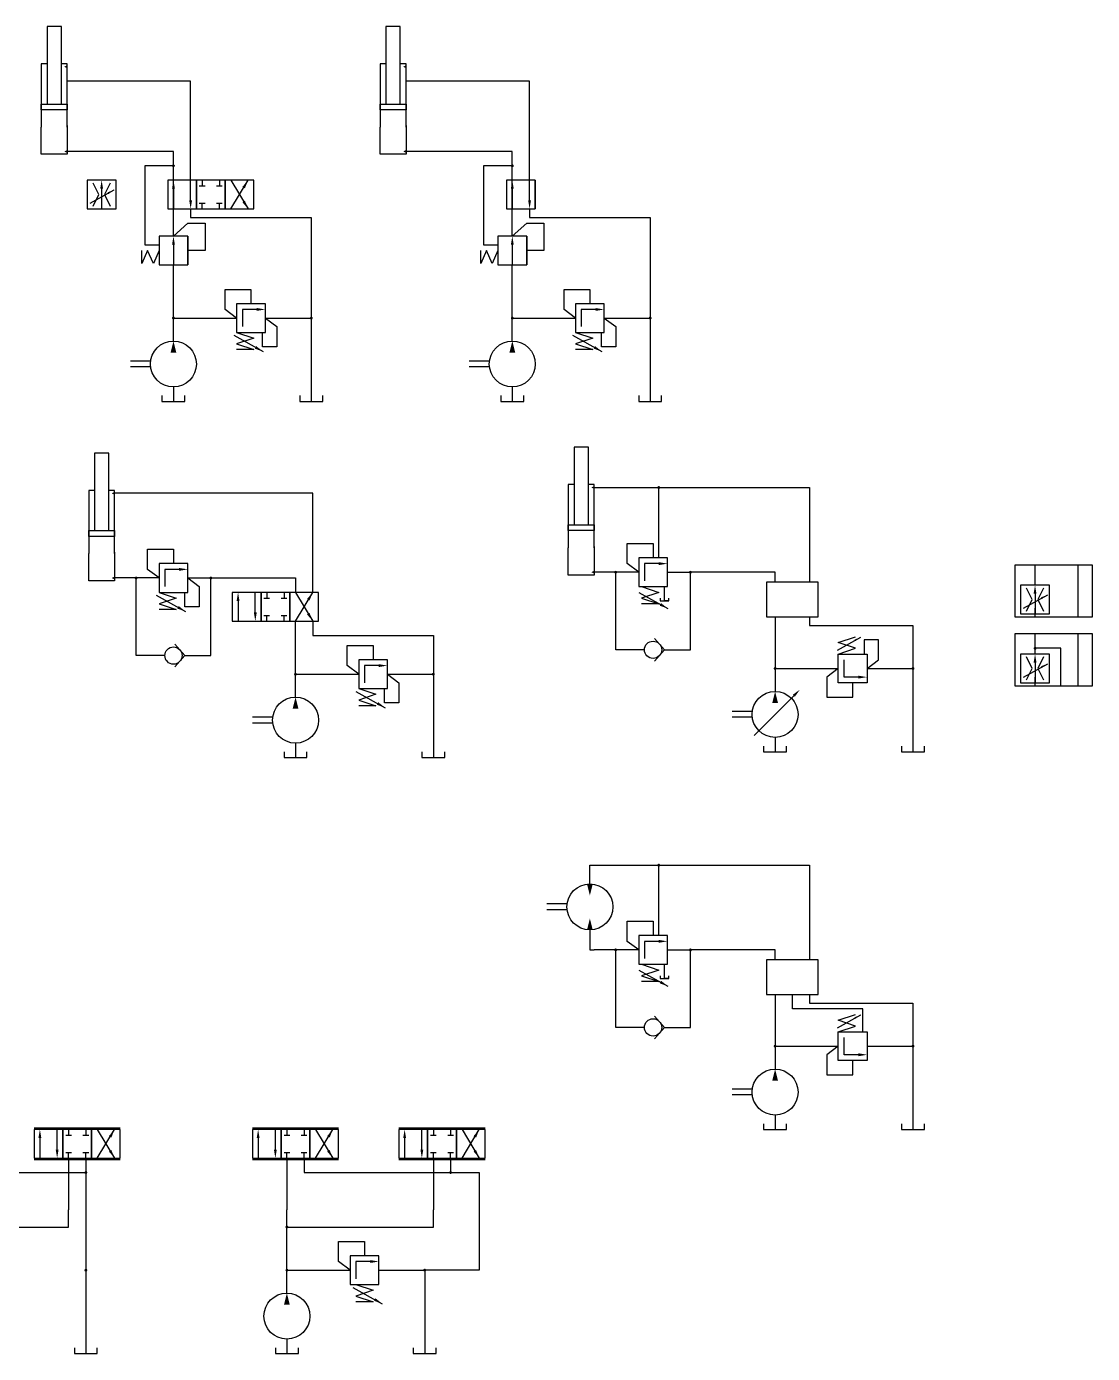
# Model space of a CAD drawing. Header units: inches. Extents: x -12 to 133, y 4 to 41.
# Drawn here: x 65.24 to 88.44, y 12.59 to 41.47 of the extents above; entities that cross this region are included whole.
import ezdxf
from ezdxf.lldxf.tags import DXFTag

# ---------------------------------------------------------------- set-up
doc = ezdxf.new("R2010")
doc.units = ezdxf.units.IN
doc.header["$LTSCALE"] = 0.25
doc.header["$MEASUREMENT"] = 0
tags = doc.linetypes.add('CENTER2', pattern=[1.125, 0.75, -0.125, 0.125, -0.125]).pattern_tags.tags
tags[10:11] = [DXFTag(74, 4), DXFTag(75, 0), DXFTag(340, '0'), DXFTag(46, 1.0), DXFTag(50, 0.0), DXFTag(44, 0.0), DXFTag(45, 0.0)]
tags[8:9] = [DXFTag(74, 4), DXFTag(75, 0), DXFTag(340, '0'), DXFTag(46, 1.0), DXFTag(50, 0.0), DXFTag(44, 0.0), DXFTag(45, 0.0)]
tags[6:7] = [DXFTag(74, 4), DXFTag(75, 0), DXFTag(340, '0'), DXFTag(46, 1.0), DXFTag(50, 0.0), DXFTag(44, 0.0), DXFTag(45, 0.0)]
tags[4:5] = [DXFTag(74, 4), DXFTag(75, 0), DXFTag(340, '0'), DXFTag(46, 1.0), DXFTag(50, 0.0), DXFTag(44, 0.0), DXFTag(45, 0.0)]
tags = doc.linetypes.add('HIDDEN', pattern=[0.375, 0.25, -0.125]).pattern_tags.tags
tags[6:7] = [DXFTag(74, 4), DXFTag(75, 0), DXFTag(340, '0'), DXFTag(46, 1.0), DXFTag(50, 0.0), DXFTag(44, 0.0), DXFTag(45, 0.0)]
tags[4:5] = [DXFTag(74, 4), DXFTag(75, 0), DXFTag(340, '0'), DXFTag(46, 1.0), DXFTag(50, 0.0), DXFTag(44, 0.0), DXFTag(45, 0.0)]
tags = doc.linetypes.add('HIDDEN4', pattern=[0.09375, 0.0625, -0.03125]).pattern_tags.tags
tags[6:7] = [DXFTag(74, 4), DXFTag(75, 0), DXFTag(340, '0'), DXFTag(46, 1.0), DXFTag(50, 0.0), DXFTag(44, 0.0), DXFTag(45, 0.0)]
tags[4:5] = [DXFTag(74, 4), DXFTag(75, 0), DXFTag(340, '0'), DXFTag(46, 1.0), DXFTag(50, 0.0), DXFTag(44, 0.0), DXFTag(45, 0.0)]

msp = doc.modelspace()

# ---------------------------------------------------------------- linework, layer by layer
for p, q in [((66.562, 38.125), (66.562, 37.5)), ((67.188, 38.125), (66.562, 38.125)), ((67.188, 37.5), (67.188, 38.125)), ((68.312, 38.125), (68.312, 37.5)), ((68.938, 38.125), (68.312, 38.125)), ((68.938, 38.125), (68.938, 37.5)), ((69.562, 38.125), (68.938, 38.125)), ((68.938, 37.5), (68.938, 38.125)), ((69.562, 37.5), (69.562, 38.125)), ((69.562, 38.125), (69.562, 37.5)), ((70.188, 38.125), (69.562, 38.125)), ((69.562, 37.5), (69.562, 38.125)), ((69.688, 37.5), (70.062, 38.125)), ((69.688, 38.125), (70.062, 37.5)), ((70.188, 37.5), (70.188, 38.125)), ((75.688, 38.125), (75.688, 37.5)), ((76.312, 38.125), (75.688, 38.125)), ((76.312, 38.125), (76.312, 37.5)), ((76.312, 37.5), (76.312, 38.125)), ((66.625, 37.625), (67.151, 37.917)), ((66.562, 37.5), (67.188, 37.5)), ((68.312, 37.5), (68.938, 37.5)), ((68.938, 37.5), (69.562, 37.5)), ((69.562, 37.5), (70.188, 37.5)), ((75.688, 37.5), (76.312, 37.5)), ((68.125, 36.906), (68.125, 36.281)), ((68.75, 36.906), (68.125, 36.906)), ((68.75, 36.906), (68.75, 36.281)), ((68.75, 36.281), (68.75, 36.906)), ((75.5, 36.906), (75.5, 36.281)), ((76.125, 36.906), (75.5, 36.906)), ((76.125, 36.906), (76.125, 36.281)), ((76.125, 36.281), (76.125, 36.906)), ((68.125, 36.281), (68.75, 36.281)), ((75.5, 36.281), (76.125, 36.281)), ((69.812, 35.438), (69.812, 34.812)), ((70.438, 35.438), (69.812, 35.438)), ((70.438, 34.812), (70.438, 35.438)), ((77.188, 35.438), (77.188, 34.812)), ((77.812, 35.438), (77.188, 35.438)), ((77.812, 34.812), (77.812, 35.438)), ((69.75, 34.75), (70.387, 34.396)), ((69.812, 34.812), (70.438, 34.812)), ((69.812, 34.812), (70.188, 34.688)), ((70.188, 34.688), (69.812, 34.562)), ((77.125, 34.75), (77.762, 34.396)), ((77.188, 34.812), (77.812, 34.812)), ((77.188, 34.812), (77.562, 34.688)), ((77.562, 34.688), (77.188, 34.562)), ((69.812, 34.562), (70.188, 34.438)), ((70.188, 34.438), (69.812, 34.438)), ((77.188, 34.562), (77.562, 34.438)), ((77.562, 34.438), (77.188, 34.438)), ((68.188, 33.438), (68.188, 33.312)), ((68.188, 33.312), (68.688, 33.312)), ((68.688, 33.312), (68.688, 33.438)), ((71.188, 33.438), (71.188, 33.312)), ((71.188, 33.312), (71.688, 33.312)), ((71.688, 33.312), (71.688, 33.438)), ((75.562, 33.438), (75.562, 33.312)), ((75.562, 33.312), (76.062, 33.312)), ((76.062, 33.312), (76.062, 33.438)), ((78.562, 33.438), (78.562, 33.312)), ((78.562, 33.312), (79.062, 33.312)), ((79.062, 33.312), (79.062, 33.438)), ((68.125, 29.781), (68.125, 29.156)), ((68.75, 29.781), (68.125, 29.781)), ((68.75, 29.156), (68.75, 29.781)), ((78.562, 29.906), (78.562, 29.281)), ((79.188, 29.906), (78.562, 29.906)), ((79.188, 29.281), (79.188, 29.906)), ((78.562, 29.281), (79.188, 29.281)), ((78.625, 29.281), (79, 29.156)), ((86.875, 29.312), (86.875, 28.688)), ((87.5, 29.312), (86.875, 29.312)), ((87.5, 28.688), (87.5, 29.312)), ((68.062, 29.094), (68.7, 28.74)), ((68.125, 29.156), (68.75, 29.156)), ((68.125, 29.156), (68.5, 29.031)), ((68.5, 29.031), (68.125, 28.906)), ((68.125, 28.906), (68.5, 28.781)), ((69.719, 29.156), (69.719, 28.531)), ((70.344, 29.156), (69.719, 29.156)), ((70.344, 29.156), (70.344, 28.531)), ((70.969, 29.156), (70.344, 29.156)), ((70.344, 28.531), (70.344, 29.156)), ((70.969, 28.531), (70.969, 29.156)), ((70.969, 29.156), (70.969, 28.531)), ((71.594, 29.156), (70.969, 29.156)), ((70.969, 28.531), (70.969, 29.156)), ((71.094, 28.531), (71.469, 29.156)), ((71.094, 29.156), (71.469, 28.531)), ((71.594, 28.531), (71.594, 29.156)), ((78.562, 29.156), (79.2, 28.802)), ((79, 29.156), (78.625, 29.031)), ((78.625, 29.031), (79, 28.906)), ((79, 28.906), (78.625, 28.906)), ((86.938, 28.812), (87.463, 29.104)), ((68.5, 28.781), (68.125, 28.781)), ((86.875, 28.688), (87.5, 28.688)), ((69.719, 28.531), (70.344, 28.531)), ((70.344, 28.531), (70.969, 28.531)), ((70.969, 28.531), (71.594, 28.531)), ((82.891, 27.901), (83.4, 28.184)), ((82.906, 28.062), (83.281, 28.188)), ((83.281, 27.938), (82.906, 28.062)), ((82.906, 27.812), (83.281, 27.938)), ((82.906, 27.188), (82.906, 27.812)), ((82.906, 27.812), (83.531, 27.812)), ((83.531, 27.812), (83.531, 27.188)), ((86.875, 27.812), (86.875, 27.188)), ((87.5, 27.812), (86.875, 27.812)), ((87.5, 27.188), (87.5, 27.812)), ((72.469, 27.688), (72.469, 27.062)), ((73.094, 27.688), (72.469, 27.688)), ((73.094, 27.062), (73.094, 27.688)), ((86.938, 27.312), (87.463, 27.604)), ((83.531, 27.188), (82.906, 27.188)), ((86.875, 27.188), (87.5, 27.188)), ((72.406, 27), (73.044, 26.646)), ((72.469, 27.062), (73.094, 27.062)), ((72.469, 27.062), (72.844, 26.938)), ((72.844, 26.938), (72.469, 26.812)), ((72.469, 26.812), (72.844, 26.688)), ((72.844, 26.688), (72.469, 26.688)), ((81.281, 25.812), (81.281, 25.688)), ((81.781, 25.688), (81.781, 25.812)), ((84.281, 25.812), (84.281, 25.688)), ((84.781, 25.688), (84.781, 25.812)), ((70.844, 25.688), (70.844, 25.562)), ((70.844, 25.562), (71.344, 25.562)), ((71.344, 25.562), (71.344, 25.688)), ((73.844, 25.688), (73.844, 25.562)), ((73.844, 25.562), (74.344, 25.562)), ((74.344, 25.562), (74.344, 25.688)), ((81.281, 25.688), (81.781, 25.688)), ((84.281, 25.688), (84.781, 25.688)), ((78.562, 21.688), (78.562, 21.062)), ((79.188, 21.688), (78.562, 21.688)), ((79.188, 21.062), (79.188, 21.688)), ((78.562, 21.062), (79.188, 21.062)), ((78.562, 20.938), (79.2, 20.584)), ((78.625, 21.062), (79, 20.938)), ((79, 20.938), (78.625, 20.812)), ((78.625, 20.812), (79, 20.688)), ((79, 20.688), (78.625, 20.688)), ((82.891, 19.682), (83.4, 19.965)), ((82.906, 19.844), (83.281, 19.969)), ((83.281, 19.719), (82.906, 19.844)), ((82.906, 19.594), (83.281, 19.719)), ((82.906, 18.969), (82.906, 19.594)), ((82.906, 19.594), (83.531, 19.594)), ((83.531, 19.594), (83.531, 18.969)), ((83.531, 18.969), (82.906, 18.969)), ((65.406, 17.5), (67.281, 17.5)), ((65.406, 17.469), (65.406, 16.844)), ((66.031, 17.469), (65.406, 17.469)), ((66.031, 17.469), (66.031, 16.844)), ((66.656, 17.469), (66.031, 17.469)), ((66.031, 16.844), (66.031, 17.469)), ((66.656, 16.844), (66.656, 17.469)), ((66.656, 17.469), (66.656, 16.844)), ((67.281, 17.469), (66.656, 17.469)), ((66.656, 16.844), (66.656, 17.469)), ((66.781, 16.844), (67.156, 17.469)), ((66.781, 17.469), (67.156, 16.844)), ((67.281, 16.844), (67.281, 17.469)), ((70.156, 17.5), (72.031, 17.5)), ((70.156, 17.469), (70.156, 16.844)), ((70.781, 17.469), (70.156, 17.469)), ((70.781, 17.469), (70.781, 16.844)), ((71.406, 17.469), (70.781, 17.469)), ((70.781, 16.844), (70.781, 17.469)), ((71.406, 16.844), (71.406, 17.469)), ((71.406, 17.469), (71.406, 16.844)), ((72.031, 17.469), (71.406, 17.469)), ((71.406, 16.844), (71.406, 17.469)), ((71.531, 16.844), (71.906, 17.469)), ((71.531, 17.469), (71.906, 16.844)), ((72.031, 16.844), (72.031, 17.469)), ((73.344, 17.5), (75.219, 17.5)), ((73.344, 17.469), (73.344, 16.844)), ((73.969, 17.469), (73.344, 17.469)), ((73.969, 17.469), (73.969, 16.844)), ((74.594, 17.469), (73.969, 17.469)), ((73.969, 16.844), (73.969, 17.469)), ((74.594, 16.844), (74.594, 17.469)), ((74.594, 17.469), (74.594, 16.844)), ((75.219, 17.469), (74.594, 17.469)), ((74.594, 16.844), (74.594, 17.469)), ((74.719, 16.844), (75.094, 17.469)), ((74.719, 17.469), (75.094, 16.844)), ((75.219, 16.844), (75.219, 17.469)), ((81.281, 17.594), (81.281, 17.469)), ((81.281, 17.469), (81.781, 17.469)), ((81.781, 17.469), (81.781, 17.594)), ((84.281, 17.594), (84.281, 17.469)), ((84.281, 17.469), (84.781, 17.469)), ((84.781, 17.469), (84.781, 17.594)), ((65.406, 16.844), (66.031, 16.844)), ((65.406, 16.812), (67.281, 16.812)), ((66.031, 16.844), (66.656, 16.844)), ((66.656, 16.844), (67.281, 16.844)), ((70.156, 16.844), (70.781, 16.844)), ((70.156, 16.812), (72.031, 16.812)), ((70.781, 16.844), (71.406, 16.844)), ((71.406, 16.844), (72.031, 16.844)), ((73.344, 16.844), (73.969, 16.844)), ((73.344, 16.812), (75.219, 16.812)), ((73.969, 16.844), (74.594, 16.844)), ((74.594, 16.844), (75.219, 16.844)), ((72.281, 14.719), (72.281, 14.094)), ((72.906, 14.719), (72.281, 14.719)), ((72.906, 14.094), (72.906, 14.719)), ((72.281, 14.094), (72.906, 14.094)), ((72.344, 14.031), (72.981, 13.677)), ((72.406, 14.094), (72.781, 13.969)), ((72.781, 13.969), (72.406, 13.844)), ((72.406, 13.844), (72.781, 13.719)), ((72.781, 13.719), (72.406, 13.719)), ((66.281, 12.719), (66.281, 12.594)), ((66.781, 12.594), (66.781, 12.719)), ((70.656, 12.719), (70.656, 12.594)), ((71.156, 12.594), (71.156, 12.719)), ((73.656, 12.719), (73.656, 12.594)), ((74.156, 12.594), (74.156, 12.719)), ((66.281, 12.594), (66.781, 12.594)), ((70.656, 12.594), (71.156, 12.594)), ((73.656, 12.594), (74.156, 12.594))]:
    msp.add_line(p, q)
for points in [[(65.688, 39.781), (66, 39.781), (66, 41.469), (65.688, 41.469), (65.688, 39.781)], [(73.062, 39.781), (73.375, 39.781), (73.375, 41.469), (73.062, 41.469), (73.062, 39.781)], [(65.688, 40.656), (65.562, 40.656), (65.562, 39.281)], [(66.125, 39.281), (66.125, 39.281), (66.125, 40.656), (66, 40.656)], [(73.062, 40.656), (72.938, 40.656), (72.938, 39.281)], [(73.5, 39.281), (73.5, 39.281), (73.5, 40.656), (73.375, 40.656)], [(68.812, 38.125), (68.812, 40.281), (66.125, 40.281)], [(76.188, 38.125), (76.188, 40.281), (73.5, 40.281)], [(65.562, 39.781), (66.125, 39.781), (66.125, 39.656), (65.562, 39.656), (65.562, 39.781)], [(72.938, 39.781), (73.5, 39.781), (73.5, 39.656), (72.938, 39.656), (72.938, 39.781)], [(66.125, 39.312), (66.125, 38.688), (65.562, 38.688), (65.562, 39.281)], [(73.5, 39.312), (73.5, 38.688), (72.938, 38.688), (72.938, 39.281)], [(68.438, 37.5), (68.438, 38.75), (66.125, 38.75)], [(75.812, 37.5), (75.812, 38.75), (73.5, 38.75)], [(68.812, 37.688), (68.812, 38.125)], [(69.062, 38.125), (69.062, 38)], [(69.438, 38.125), (69.438, 38)], [(76.188, 37.688), (76.188, 38.125)], [(66.688, 37.562), (66.812, 37.812), (66.688, 38.062)], [(66.875, 37.938), (66.875, 37.5)], [(67.062, 38.062), (66.938, 37.812), (67.062, 37.562)], [(68.438, 37.938), (68.438, 37.5)], [(69, 38), (69.125, 38)], [(69.375, 38), (69.5, 38)], [(75.812, 37.938), (75.812, 37.5)], [(69, 37.625), (69.125, 37.625)], [(69.062, 37.5), (69.062, 37.625)], [(69.375, 37.625), (69.5, 37.625)], [(69.438, 37.5), (69.438, 37.625)], [(68.438, 36.906), (68.438, 37.5)], [(68.812, 37.5), (68.812, 37.312), (71.438, 37.312), (71.438, 35.969)], [(75.812, 36.906), (75.812, 37.5)], [(76.188, 37.5), (76.188, 37.312), (78.812, 37.312), (78.812, 35.969)], [(68.438, 36.719), (68.438, 36.281)], [(75.812, 36.719), (75.812, 36.281)], [(68.125, 36.594), (68, 36.312), (67.875, 36.594), (67.75, 36.312), (67.75, 36.594)], [(75.5, 36.594), (75.375, 36.312), (75.25, 36.594), (75.125, 36.312), (75.125, 36.594)], [(68.438, 34.625), (68.438, 36.281)], [(75.812, 34.625), (75.812, 36.281)], [(71.438, 35.969), (71.438, 35.125)], [(78.812, 35.969), (78.812, 35.125)], [(70.25, 35.312), (69.938, 35.312), (69.938, 34.938)], [(77.625, 35.312), (77.312, 35.312), (77.312, 34.938)], [(68.438, 35.125), (69.812, 35.125)], [(70.438, 35.125), (71.438, 35.125), (71.438, 33.312)], [(75.812, 35.125), (77.188, 35.125)], [(77.812, 35.125), (78.812, 35.125), (78.812, 33.312)], [(67.941, 34.188), (67.5, 34.188)], [(75.316, 34.188), (74.875, 34.188)], [(67.941, 34.062), (67.5, 34.062)], [(75.316, 34.062), (74.875, 34.062)], [(68.438, 33.625), (68.438, 33.312)], [(75.812, 33.625), (75.812, 33.312)], [(66.719, 30.5), (67.031, 30.5), (67.031, 32.188), (66.719, 32.188), (66.719, 30.5)], [(77.156, 30.625), (77.469, 30.625), (77.469, 32.312), (77.156, 32.312), (77.156, 30.625)], [(77.156, 31.5), (77.031, 31.5), (77.031, 30.125)], [(77.594, 30.125), (77.594, 30.125), (77.594, 31.5), (77.469, 31.5)], [(66.719, 31.375), (66.594, 31.375), (66.594, 30)], [(67.156, 30), (67.156, 30), (67.156, 31.375), (67.031, 31.375)], [(71.469, 29.156), (71.469, 31.312), (67.156, 31.312)], [(77.594, 31.438), (82.281, 31.438), (82.281, 29.375)], [(77.031, 30.625), (77.594, 30.625), (77.594, 30.5), (77.031, 30.5), (77.031, 30.625)], [(66.594, 30.5), (67.156, 30.5), (67.156, 30.375), (66.594, 30.375), (66.594, 30.5)], [(67.156, 30.031), (67.156, 29.406), (66.594, 29.406), (66.594, 30)], [(77.594, 30.156), (77.594, 29.531), (77.031, 29.531), (77.031, 30.125)], [(79, 29.781), (78.688, 29.781), (78.688, 29.406)], [(87.188, 29.312), (87.188, 29.75)], [(88.125, 28.625), (88.125, 29.75)], [(67.625, 29.469), (67.156, 29.469)], [(68.125, 29.469), (67.625, 29.469)], [(68.25, 27.781), (67.625, 27.781), (67.625, 29.469)], [(68.562, 29.656), (68.25, 29.656), (68.25, 29.281)], [(68.688, 27.781), (69.25, 27.781), (69.25, 29.469)], [(68.75, 29.469), (69.25, 29.469)], [(69.25, 29.469), (71.094, 29.469), (71.094, 29.156)], [(78.062, 29.594), (77.594, 29.594)], [(78.562, 29.594), (78.062, 29.594)], [(78.688, 27.906), (78.062, 27.906), (78.062, 29.594)], [(79.125, 27.906), (79.688, 27.906), (79.688, 29.594)], [(79.188, 29.594), (79.688, 29.594)], [(81.531, 29.375), (81.531, 29.594), (79.688, 29.594)], [(87, 28.75), (87.125, 29), (87, 29.25)], [(87.375, 29.25), (87.25, 29), (87.375, 28.75)], [(69.844, 28.969), (69.844, 28.531)], [(70.219, 28.719), (70.219, 29.156)], [(70.406, 29.031), (70.531, 29.031)], [(70.469, 29.156), (70.469, 29.031)], [(70.781, 29.031), (70.906, 29.031)], [(70.844, 29.156), (70.844, 29.031)], [(79.031, 29.031), (79.031, 28.969), (79.219, 28.969), (79.219, 29.031)], [(87.188, 29.125), (87.188, 28.688)], [(70.406, 28.656), (70.531, 28.656)], [(70.469, 28.531), (70.469, 28.656)], [(70.781, 28.656), (70.906, 28.656)], [(70.844, 28.531), (70.844, 28.656)], [(81.531, 28.625), (81.531, 27)], [(82.281, 28.625), (82.281, 28.438), (84.531, 28.438), (84.531, 27.5)], [(87.188, 28.625), (87.188, 28.812)], [(71.094, 26.875), (71.094, 28.531)], [(71.469, 28.531), (71.469, 28.219), (74.094, 28.219), (74.094, 27.375)], [(68.688, 27.781), (68.469, 28.029)], [(79.125, 27.906), (78.906, 28.154)], [(87.188, 27.812), (87.188, 28.25)], [(88.125, 27.125), (88.125, 28.25)], [(68.688, 27.781), (68.469, 27.533)], [(79.125, 27.906), (78.906, 27.658)], [(87, 27.25), (87.125, 27.5), (87, 27.75)], [(87.375, 27.75), (87.25, 27.5), (87.375, 27.25)], [(72.906, 27.562), (72.594, 27.562), (72.594, 27.188)], [(81.531, 27.5), (82.906, 27.5)], [(83.344, 27.312), (83.031, 27.312), (83.031, 27.688)], [(83.531, 27.5), (84.531, 27.5), (84.531, 25.688)], [(87.188, 27.625), (87.188, 27.188)], [(71.094, 27.375), (72.469, 27.375)], [(73.094, 27.375), (74.094, 27.375), (74.094, 25.562)], [(87.188, 27.125), (87.188, 27.312)], [(81.938, 26.906), (81.076, 26.044)], [(70.598, 26.438), (70.156, 26.438)], [(70.598, 26.312), (70.156, 26.312)], [(81.035, 26.562), (80.594, 26.562)], [(81.035, 26.438), (80.594, 26.438)], [(81.531, 26), (81.531, 25.688)], [(71.094, 25.875), (71.094, 25.562)], [(77.5, 22.812), (77.5, 23.219), (77.594, 23.219)], [(77.594, 23.219), (82.281, 23.219), (82.281, 21.156)], [(77.004, 22.375), (76.562, 22.375)], [(77.004, 22.25), (76.562, 22.25)], [(77.5, 21.812), (77.5, 21.375), (77.594, 21.375)], [(78.062, 21.375), (77.594, 21.375)], [(78.562, 21.375), (78.062, 21.375)], [(78.688, 19.688), (78.062, 19.688), (78.062, 21.375)], [(79, 21.562), (78.688, 21.562), (78.688, 21.188)], [(79.125, 19.688), (79.688, 19.688), (79.688, 21.375)], [(79.188, 21.375), (79.688, 21.375)], [(81.531, 21.156), (81.531, 21.375), (79.688, 21.375)], [(79.031, 20.812), (79.031, 20.75), (79.219, 20.75), (79.219, 20.812)], [(81.531, 20.406), (81.531, 18.781)], [(82.281, 20.406), (82.281, 20.219), (84.531, 20.219), (84.531, 19.281)], [(79.125, 19.688), (78.906, 19.936)], [(79.125, 19.688), (78.906, 19.439)], [(83.344, 19.094), (83.031, 19.094), (83.031, 19.469)], [(81.531, 19.281), (82.906, 19.281)], [(83.531, 19.281), (84.531, 19.281), (84.531, 17.469)], [(81.035, 18.344), (80.594, 18.344)], [(81.035, 18.219), (80.594, 18.219)], [(81.531, 17.781), (81.531, 17.469)], [(65.906, 17.031), (65.906, 17.469)], [(66.094, 17.344), (66.219, 17.344)], [(66.156, 17.469), (66.156, 17.344)], [(66.469, 17.344), (66.594, 17.344)], [(66.531, 17.469), (66.531, 17.344)], [(70.656, 17.031), (70.656, 17.469)], [(70.844, 17.344), (70.969, 17.344)], [(70.906, 17.469), (70.906, 17.344)], [(71.219, 17.344), (71.344, 17.344)], [(71.281, 17.469), (71.281, 17.344)], [(73.844, 17.031), (73.844, 17.469)], [(74.031, 17.344), (74.156, 17.344)], [(74.094, 17.469), (74.094, 17.344)], [(74.406, 17.344), (74.531, 17.344)], [(74.469, 17.469), (74.469, 17.344)], [(65.531, 17.281), (65.531, 16.844)], [(70.281, 17.281), (70.281, 16.844)], [(73.469, 17.281), (73.469, 16.844)], [(66.094, 16.969), (66.219, 16.969)], [(66.156, 16.844), (66.156, 16.969)], [(66.156, 16.844), (66.156, 16.344)], [(66.469, 16.969), (66.594, 16.969)], [(66.531, 16.844), (66.531, 16.969)], [(66.531, 16.844), (66.531, 16.531)], [(70.844, 16.969), (70.969, 16.969)], [(70.906, 16.844), (70.906, 16.969)], [(70.906, 16.844), (70.906, 16.344)], [(71.219, 16.969), (71.344, 16.969)], [(71.281, 16.844), (71.281, 16.969)], [(71.281, 16.844), (71.281, 16.531)], [(74.031, 16.969), (74.156, 16.969)], [(74.094, 16.844), (74.094, 16.969)], [(74.094, 16.844), (74.094, 16.344)], [(74.406, 16.969), (74.531, 16.969)], [(74.469, 16.844), (74.469, 16.969)], [(74.469, 16.844), (74.469, 16.531)], [(63.344, 16.531), (66.531, 16.531)], [(66.531, 16.531), (66.531, 12.594)], [(71.281, 16.531), (75.094, 16.531), (75.094, 14.406), (73.906, 14.406)], [(66.156, 16.344), (66.156, 15.719)], [(70.906, 16.344), (70.906, 15.719)], [(74.094, 16.344), (74.094, 15.719)], [(62.969, 15.344), (66.156, 15.344), (66.156, 15.719)], [(70.906, 13.906), (70.906, 15.719)], [(70.906, 15.344), (74.094, 15.344), (74.094, 15.719)], [(72.719, 14.594), (72.406, 14.594), (72.406, 14.219)], [(70.906, 14.406), (72.281, 14.406)], [(72.906, 14.406), (73.906, 14.406), (73.906, 12.594)], [(70.906, 12.906), (70.906, 12.594)]]:
    msp.add_lwpolyline(points)
for points in [[(66.125, 40.594, 0.0625, 0, 0), (66.062, 40.594, 0, 0, 0)], [(73.5, 40.594, 0.0625, 0, 0), (73.438, 40.594, 0, 0, 0)], [(66.125, 38.75, 0.0625, 0, 0), (66.062, 38.75, 0, 0, 0)], [(73.5, 38.75, 0.0625, 0, 0), (73.438, 38.75, 0, 0, 0)], [(66.875, 38.125, 0, 0.0625, 0), (66.875, 37.938, 0.0625, 0.0625, 0)], [(68.438, 38.125, 0, 0.0625, 0), (68.438, 37.938, 0.0625, 0.0625, 0)], [(70.062, 38.125, 0, 0.0625, 0), (69.966, 37.964, 0.0625, 0.0625, 0)], [(75.812, 38.125, 0, 0.0625, 0), (75.812, 37.938, 0.0625, 0.0625, 0)], [(67.151, 37.917, 0, 0.0425, 0), (67.015, 37.842, 0.0425, 0.0425, 0)], [(68.812, 37.5, 0, 0.0625, 0), (68.812, 37.688, 0.0625, 0.0625, 0)], [(70.062, 37.5, 0, 0.0625, 0), (69.966, 37.661, 0.0625, 0.0625, 0)], [(76.188, 37.5, 0, 0.0625, 0), (76.188, 37.688, 0.0625, 0.0625, 0)], [(68.438, 36.906, 0, 0.0625, 0), (68.438, 36.719, 0.0625, 0.0625, 0)], [(75.812, 36.906, 0, 0.0625, 0), (75.812, 36.719, 0.0625, 0.0625, 0)], [(70.438, 35.312, 0, 0.0625, 0), (70.25, 35.312, 0.0625, 0.0625, 0)], [(77.812, 35.312, 0, 0.0625, 0), (77.625, 35.312, 0.0625, 0.0625, 0)], [(68.438, 34.625, 0, 0.125, 0), (68.438, 34.375, 0.125, 0.125, 0)], [(75.812, 34.625, 0, 0.125, 0), (75.812, 34.375, 0.125, 0.125, 0)], [(70.387, 34.396, 0, 0.0625, 0), (70.223, 34.487, 0.0625, 0.0625, 0)], [(77.762, 34.396, 0, 0.0625, 0), (77.598, 34.487, 0.0625, 0.0625, 0)], [(67.156, 31.312, 0.0625, 0, 0), (67.094, 31.312, 0, 0, 0)], [(77.594, 31.438, 0.0625, 0, 0), (77.531, 31.438, 0, 0, 0)], [(79.188, 29.781, 0, 0.0625, 0), (79, 29.781, 0.0625, 0.0625, 0)], [(67.156, 29.469, 0.0625, 0, 0), (67.094, 29.469, 0, 0, 0)], [(68.75, 29.656, 0, 0.0625, 0), (68.562, 29.656, 0.0625, 0.0625, 0)], [(77.594, 29.594, 0.0625, 0, 0), (77.531, 29.594, 0, 0, 0)], [(69.844, 29.156, 0, 0.0625, 0), (69.844, 28.969, 0.0625, 0.0625, 0)], [(71.469, 29.156, 0, 0.0625, 0), (71.372, 28.995, 0.0625, 0.0625, 0)], [(87.188, 29.312, 0, 0.0625, 0), (87.188, 29.125, 0.0625, 0.0625, 0)], [(79.2, 28.802, 0, 0.0625, 0), (79.036, 28.893, 0.0625, 0.0625, 0)], [(87.463, 29.104, 0, 0.0425, 0), (87.328, 29.029, 0.0425, 0.0425, 0)], [(68.7, 28.74, 0, 0.0625, 0), (68.536, 28.831, 0.0625, 0.0625, 0)], [(70.219, 28.531, 0, 0.0625, 0), (70.219, 28.719, 0.0625, 0.0625, 0)], [(71.469, 28.531, 0, 0.0625, 0), (71.372, 28.692, 0.0625, 0.0625, 0)], [(83.4, 28.184, 0, 0.04, 0), (83.269, 28.111, 0.04, 0.04, 0)], [(87.188, 27.812, 0, 0.0625, 0), (87.188, 27.625, 0.0625, 0.0625, 0)], [(73.094, 27.562, 0, 0.0625, 0), (72.906, 27.562, 0.0625, 0.0625, 0)], [(87.463, 27.604, 0, 0.0425, 0), (87.328, 27.529, 0.0425, 0.0425, 0)], [(83.531, 27.312, 0, 0.0625, 0), (83.344, 27.312, 0.0625, 0.0625, 0)], [(71.094, 26.875, 0, 0.125, 0), (71.094, 26.625, 0.125, 0.125, 0)], [(81.531, 27, 0, 0.125, 0), (81.531, 26.75, 0.125, 0.125, 0)], [(82.07, 27.039, 0, 0.0625, 0), (81.938, 26.906, 0.0625, 0.0625, 0)], [(73.044, 26.646, 0, 0.0625, 0), (72.88, 26.737, 0.0625, 0.0625, 0)], [(77.5, 22.562, 0, 0.125, 0), (77.5, 22.812, 0.125, 0.125, 0)], [(77.5, 22.062, 0, 0.125, 0), (77.5, 21.812, 0.125, 0.125, 0)], [(79.188, 21.562, 0, 0.0625, 0), (79, 21.562, 0.0625, 0.0625, 0)], [(79.2, 20.584, 0, 0.0625, 0), (79.036, 20.675, 0.0625, 0.0625, 0)], [(83.4, 19.965, 0, 0.04, 0), (83.269, 19.892, 0.04, 0.04, 0)], [(83.531, 19.094, 0, 0.0625, 0), (83.344, 19.094, 0.0625, 0.0625, 0)], [(81.531, 18.781, 0, 0.125, 0), (81.531, 18.531, 0.125, 0.125, 0)], [(65.531, 17.469, 0, 0.0625, 0), (65.531, 17.281, 0.0625, 0.0625, 0)], [(67.156, 17.469, 0, 0.0625, 0), (67.06, 17.308, 0.0625, 0.0625, 0)], [(70.281, 17.469, 0, 0.0625, 0), (70.281, 17.281, 0.0625, 0.0625, 0)], [(71.906, 17.469, 0, 0.0625, 0), (71.81, 17.308, 0.0625, 0.0625, 0)], [(73.469, 17.469, 0, 0.0625, 0), (73.469, 17.281, 0.0625, 0.0625, 0)], [(75.094, 17.469, 0, 0.0625, 0), (74.997, 17.308, 0.0625, 0.0625, 0)], [(65.906, 16.844, 0, 0.0625, 0), (65.906, 17.031, 0.0625, 0.0625, 0)], [(70.656, 16.844, 0, 0.0625, 0), (70.656, 17.031, 0.0625, 0.0625, 0)], [(73.844, 16.844, 0, 0.0625, 0), (73.844, 17.031, 0.0625, 0.0625, 0)], [(67.156, 16.844, 0, 0.0625, 0), (67.06, 17.005, 0.0625, 0.0625, 0)], [(71.906, 16.844, 0, 0.0625, 0), (71.81, 17.005, 0.0625, 0.0625, 0)], [(75.094, 16.844, 0, 0.0625, 0), (74.997, 17.005, 0.0625, 0.0625, 0)], [(72.906, 14.594, 0, 0.0625, 0), (72.719, 14.594, 0.0625, 0.0625, 0)], [(70.906, 13.906, 0, 0.125, 0), (70.906, 13.656, 0.125, 0.125, 0)], [(72.981, 13.677, 0, 0.0625, 0), (72.817, 13.768, 0.0625, 0.0625, 0)]]:
    msp.add_lwpolyline(points, format="xyseb")
at = {"linetype": 'HIDDEN'}
for points in [[(68.438, 38.438), (67.812, 38.438), (67.812, 36.719), (68.125, 36.719)], [(68.438, 38.438), (68.422, 38.438)], [(75.812, 38.438), (75.188, 38.438), (75.188, 36.719), (75.5, 36.719)], [(75.812, 38.438), (75.797, 38.438)], [(68.438, 36.906), (68.75, 37.188), (69.125, 37.188), (69.125, 36.594), (68.75, 36.594)], [(75.812, 36.906), (76.125, 37.188), (76.5, 37.188), (76.5, 36.594), (76.125, 36.594)]]:
    msp.add_lwpolyline(points, dxfattribs=at)
at = {"const_width": 0.0312}
for points in [[(68.422, 38.438, 1), (68.453, 38.438, 1)], [(75.797, 38.438, 1), (75.828, 38.438, 1)], [(68.422, 35.125, 1), (68.453, 35.125, 1)], [(71.422, 35.125, 1), (71.453, 35.125, 1)], [(75.797, 35.125, 1), (75.828, 35.125, 1)], [(78.797, 35.125, 1), (78.828, 35.125, 1)], [(79, 31.422, 1), (79, 31.453, 1)], [(67.625, 29.453, 1), (67.625, 29.484, 1)], [(69.25, 29.453, 1), (69.25, 29.484, 1)], [(78.062, 29.578, 1), (78.062, 29.609, 1)], [(79.688, 29.578, 1), (79.688, 29.609, 1)], [(87.172, 27.938, 1), (87.203, 27.938, 1)], [(81.516, 27.5, 1), (81.547, 27.5, 1)], [(84.516, 27.5, 1), (84.547, 27.5, 1)], [(71.078, 27.375, 1), (71.109, 27.375, 1)], [(74.078, 27.375, 1), (74.109, 27.375, 1)], [(79, 23.203, 1), (79, 23.234, 1)], [(78.062, 21.359, 1), (78.062, 21.391, 1)], [(79.688, 21.359, 1), (79.688, 21.391, 1)], [(81.516, 19.281, 1), (81.547, 19.281, 1)], [(84.516, 19.281, 1), (84.547, 19.281, 1)], [(66.516, 16.531, 1), (66.547, 16.531, 1)], [(74.453, 16.531, 1), (74.484, 16.531, 1)], [(70.891, 15.344, 1), (70.922, 15.344, 1)], [(66.516, 14.406, 1), (66.547, 14.406, 1)], [(70.891, 14.406, 1), (70.922, 14.406, 1)], [(73.891, 14.406, 1), (73.922, 14.406, 1)]]:
    msp.add_lwpolyline(points, format="xyb", close=True, dxfattribs=at)
at = {"linetype": 'HIDDEN4', "ltscale": 5, "flags": 128}
for points in [[(69.812, 35.125), (69.562, 35.312), (69.562, 35.75), (70.125, 35.75), (70.125, 35.438)], [(77.188, 35.125), (76.938, 35.312), (76.938, 35.75), (77.5, 35.75), (77.5, 35.438)], [(70.438, 35.125), (70.688, 34.938), (70.688, 34.5), (70.375, 34.5), (70.375, 34.812)], [(77.812, 35.125), (78.062, 34.938), (78.062, 34.5), (77.75, 34.5), (77.75, 34.812)], [(68.125, 29.469), (67.875, 29.656), (67.875, 30.094), (68.438, 30.094), (68.438, 29.781)], [(68.75, 29.469), (69, 29.281), (69, 28.844), (68.688, 28.844), (68.688, 29.156)], [(72.469, 27.375), (72.219, 27.562), (72.219, 28), (72.781, 28), (72.781, 27.688)], [(73.094, 27.375), (73.344, 27.188), (73.344, 26.75), (73.031, 26.75), (73.031, 27.062)]]:
    msp.add_lwpolyline(points, dxfattribs=at)
at = {"color": 1, "linetype": 'HIDDEN'}
for points in [[(79, 29.906), (79, 31.438)], [(87.75, 27.125), (87.75, 27.938), (87.188, 27.938)], [(79, 21.688), (79, 23.219)], [(83.438, 19.594), (83.438, 20.094), (81.906, 20.094), (81.906, 20.406)]]:
    msp.add_lwpolyline(points, dxfattribs=at)
at = {"color": 1, "linetype": 'HIDDEN4', "ltscale": 5, "flags": 128}
for points in [[(78.562, 29.594), (78.312, 29.781), (78.312, 30.219), (78.875, 30.219), (78.875, 29.906)], [(79.219, 28.969), (79.125, 28.969), (79.125, 29.281)], [(83.531, 27.5), (83.781, 27.688), (83.781, 28.125), (83.469, 28.125), (83.469, 27.812)], [(82.906, 27.5), (82.656, 27.312), (82.656, 26.875), (83.219, 26.875), (83.219, 27.188)], [(78.562, 21.375), (78.312, 21.562), (78.312, 22), (78.875, 22), (78.875, 21.688)], [(79.219, 20.75), (79.125, 20.75), (79.125, 21.062)], [(82.906, 19.281), (82.656, 19.094), (82.656, 18.656), (83.219, 18.656), (83.219, 18.969)]]:
    msp.add_lwpolyline(points, dxfattribs=at)
at = {"linetype": 'CENTER2'}
for points in [[(87.594, 29.75), (86.75, 29.75), (86.75, 28.625), (87.594, 28.625), (88.438, 28.625), (88.438, 29.75)], [(81.906, 29.375), (81.344, 29.375), (81.344, 28.625), (81.906, 28.625), (82.469, 28.625), (82.469, 29.375)], [(87.594, 28.25), (86.75, 28.25), (86.75, 27.125), (87.594, 27.125), (88.438, 27.125), (88.438, 28.25)], [(81.906, 21.156), (81.344, 21.156), (81.344, 20.406), (81.906, 20.406), (82.469, 20.406), (82.469, 21.156)]]:
    msp.add_lwpolyline(points, close=True, dxfattribs=at)
at = {"linetype": 'HIDDEN', "flags": 128}
msp.add_lwpolyline([(72.281, 14.406), (72.031, 14.594), (72.031, 15.031), (72.594, 15.031), (72.594, 14.719)], dxfattribs=at)
for centre, radius in [((68.438, 34.125), 0.5), ((75.812, 34.125), 0.5), ((78.875, 27.906), 0.188), ((68.438, 27.781), 0.188), ((71.094, 26.375), 0.5), ((81.531, 26.5), 0.5), ((77.5, 22.312), 0.5), ((78.875, 19.688), 0.188), ((81.531, 18.281), 0.5), ((70.906, 13.406), 0.5)]:
    msp.add_circle(centre, radius)

doc.saveas('drawing.dxf')
